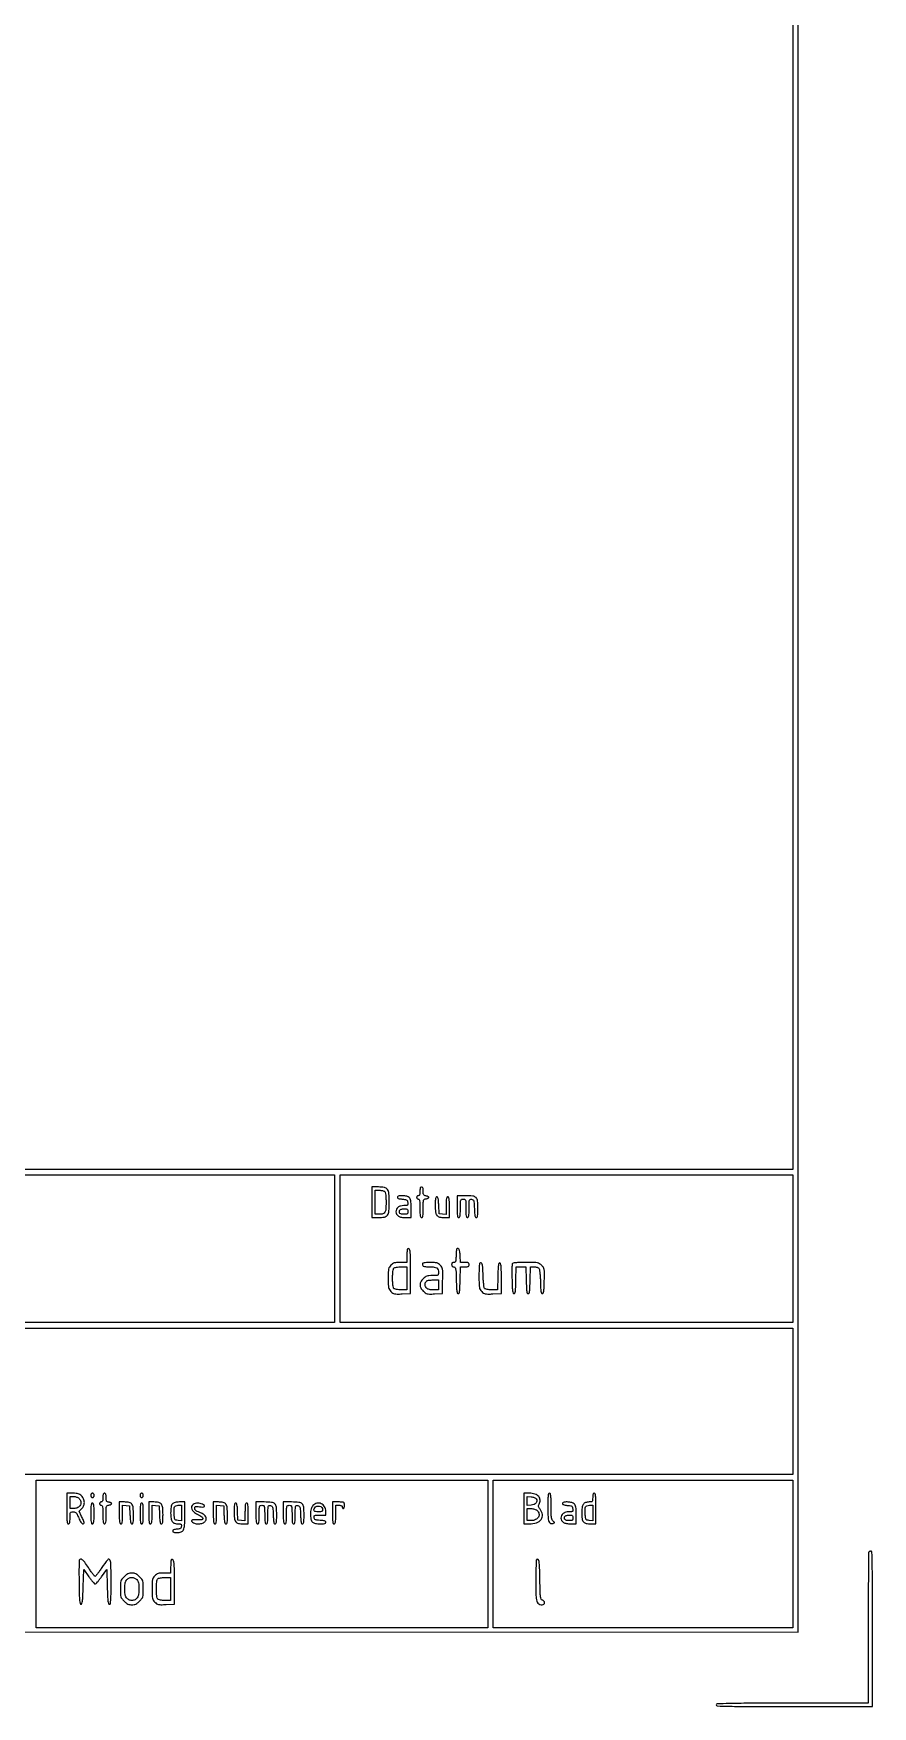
# Model space of a CAD drawing. Extents: x 188 to 3117, y 266 to 4408.
# Drawn here: x 2350 to 3117, y 266 to 1796 of the extents above; entities that cross this region are included whole.
import ezdxf

# ---------------------------------------------------------------- set-up
doc = ezdxf.new("R2010")
doc.units = 0

msp = doc.modelspace()

# ---------------------------------------------------------------- linework, layer by layer
for points in [[(255.463334, 4338.75, 0.090815), (255.267974, 4337.683939), (255.203633, 3749.926562, 0.000037), (255.180887, 3103.56216, 0.000022), (255.244718, 2336), (255.5, 334.5), (1652.25, 334.249643), (3049, 333.999286), (3049, 2336.999643), (3049, 4340), (1652.468615, 4340, 0.000034), (925.305903, 4339.95058, 0.00019), (535.49339, 4339.749691, 0.000004), (256.545748, 4339.497957, 0.311395)], [(2659, 727), (2659, 713), (2664.961045, 713, 0.048864), (2670.478367, 713.540491, 0.190611), (2673.306724, 715.361388, 0.13559), (2674.670573, 719.068253, 0.020757), (2675, 727, 0.020757), (2674.670573, 734.931747, 0.13559), (2673.306724, 738.638612, 0.190611), (2670.478367, 740.459509, 0.048864), (2664.961045, 741), (2659, 741)], [(2670.8, 736.8, -0.146158), (2671.314439, 735.847345, -0.020761), (2671.680233, 733.628101, -0.019946), (2671.922653, 730.67676, -0.010517), (2672, 727, -0.015013), (2671.809938, 720.671293, -0.113789), (2670.971089, 717.825488, -0.201985), (2669.186205, 716.44327, -0.065174), (2665.8, 716), (2662, 716), (2662, 727), (2662, 738), (2665.8, 738, -0.02863), (2667.342733, 737.911592, -0.030274), (2668.83625, 737.6475, -0.031761), (2670.084376, 737.262714, -0.106108)], [(2703, 737, -0.020272), (2702.923415, 735.111825, -0.069535), (2702.65625, 733.916667, -0.128937), (2702.184843, 733.249641, -0.176579), (2701.5, 733, 0.099038), (2700.927543, 732.885486, 0.097945), (2700.440625, 732.559375, 0.097945), (2700.114514, 732.072457, 0.099038), (2700, 731.5, 0.099038), (2700.114514, 730.927543, 0.097945), (2700.440625, 730.440625, 0.097945), (2700.927543, 730.114514, 0.099038), (2701.5, 730, -0.266366), (2702.25197, 729.568808, -0.088943), (2702.705882, 728.333333, -0.037256), (2702.942375, 725.980927, -0.00643), (2703, 721.5, 0.00643), (2703.057625, 717.019073, 0.037256), (2703.294118, 714.666667, 0.088943), (2703.74803, 713.431192, 0.266366), (2704.5, 713, 0.265363), (2705.251314, 713.428947, 0.089548), (2705.705535, 714.655596, 0.037523), (2705.942249, 716.991111, 0.0065), (2706, 721.433578, -0.004464), (2706.048823, 726.901504, -0.066027), (2706.33441, 728.794709, -0.199474), (2707.06747, 729.709873, -0.094603), (2708.531089, 730.183578, 0.03684), (2709.50017, 730.37802, 0.052031), (2710.318671, 730.700801, 0.064634), (2710.882451, 731.093737, 0.211319), (2711.062179, 731.5, 0.211319), (2710.882451, 731.906263, 0.064634), (2710.318671, 732.299199, 0.052031), (2709.50017, 732.62198, 0.03684), (2708.531089, 732.816422, -0.056217), (2707.157079, 733.147842, -0.172855), (2706.430975, 733.748746, -0.115715), (2706.08497, 734.841162, -0.019085), (2706, 737.066422, 0.020855), (2705.922789, 738.916753, 0.070341), (2705.654667, 740.094404, 0.129131), (2705.183014, 740.753461, 0.174954), (2704.5, 741, 0.176579), (2703.815157, 740.750359, 0.128937), (2703.34375, 740.083333, 0.069535), (2703.076585, 738.888175, 0.020272)], [(2682.495635, 731.992937, 0.274805), (2682.482153, 731.209385, 0.169267), (2683.198952, 730.58541, 0.061139), (2684.937835, 730.125071, 0.013605), (2688, 729.788537, -0.027082), (2689.909191, 729.526488, -0.121048), (2690.927733, 729.057537, -0.148807), (2691.500242, 728.22597, -0.048273), (2691.816422, 726.75, -0.036886), (2691.882564, 725.130594, -0.2249), (2691.509363, 724.405543, -0.149928), (2690.601753, 724.068715, -0.014431), (2688.22141, 724, 0.0682), (2685.308658, 723.600842, 0.098712), (2682.998519, 722.429794, 0.113296), (2681.526094, 720.606051, 0.113885), (2681, 718.326247, 0.133465), (2681.611238, 716.07716, 0.124954), (2683.287789, 714.380189, 0.091431), (2686.05539, 713.336949, 0.04456), (2689.828741, 713), (2695, 713), (2695, 721.345012, 0.00836), (2694.925671, 725.790333, 0.036876), (2694.645634, 728.39366, 0.065332), (2694.097352, 730.097353, 0.098669), (2693.171259, 731.345012, 0.128529), (2691.03538, 732.456726, 0.040932), (2687.457235, 732.969855, 0.038517), (2683.978404, 732.912874, 0.235159)], [(2692, 718.5, -0.050364), (2691.862817, 717.141538, -0.187449), (2691.405902, 716.431634, -0.135665), (2690.482797, 716.085616, -0.022241), (2688.559017, 716, -0.044226), (2686.203043, 716.208798, -0.132546), (2684.753484, 716.891832, -0.196391), (2684.168232, 718.018607, -0.114905), (2684.380002, 719.547887, -0.149295), (2684.847583, 720.146877, -0.067684), (2685.740618, 720.607751, -0.053047), (2686.973158, 720.903202, -0.03233), (2688.468615, 721, -0.021027), (2690.456439, 720.916366, -0.133774), (2691.396862, 720.573016, -0.189989), (2691.860538, 719.864153, -0.050984)], [(2717, 724.154988, 0.025456), (2717.309451, 718.080781, 0.13571), (2718.504236, 715.014678, 0.181091), (2720.903838, 713.47271, 0.053263), (2725.328741, 713), (2730, 713), (2730, 722.5, 0.005528), (2729.944052, 727.560229, 0.033635), (2729.710526, 730.166667, 0.080293), (2729.261374, 731.536487, 0.280451), (2728.5, 732, 0.259607), (2727.752424, 731.583798, 0.092985), (2727.296507, 730.406107, 0.039084), (2727.058496, 728.164794, 0.006917), (2727, 723.936642), (2727, 715.873283), (2723.75, 716.186642), (2720.5, 716.5), (2720.207936, 724.25, 0.008107), (2719.997597, 728.150002, 0.038015), (2719.67081, 730.370984, 0.079639), (2719.182699, 731.58943, 0.263568), (2718.457936, 732, 0.265708), (2717.73936, 731.589129, 0.087276), (2717.296461, 730.404774, 0.038564), (2717.059706, 728.19341, 0.007392)], [(2737, 723, 0.005163), (2737.055242, 717.649956, 0.032071), (2737.2875, 714.916667, 0.076301), (2737.73421, 713.47867, 0.286822), (2738.5, 713, 0.266366), (2739.25197, 713.431192, 0.088943), (2739.705882, 714.666667, 0.037256), (2739.942375, 717.019073, 0.00643), (2740, 721.5, -0.004059), (2740.045242, 727.072835, -0.067556), (2740.323529, 728.9, -0.226266), (2741.050108, 729.710115, -0.098988), (2742.5, 730, -0.098988), (2743.949892, 729.710115, -0.226266), (2744.676471, 728.9, -0.067556), (2744.954758, 727.072835, -0.004059), (2745, 721.5, 0.00643), (2745.057625, 717.019073, 0.037256), (2745.294118, 714.666667, 0.088943), (2745.74803, 713.431192, 0.266366), (2746.5, 713, 0.267407), (2747.252652, 713.43353, 0.088313), (2747.70624, 714.678258, 0.03698), (2747.942505, 717.04835, 0.006358), (2748, 721.569551, -0.003955), (2748.043577, 727.078376, -0.06269), (2748.306317, 728.928931, -0.238885), (2748.981923, 729.675964, -0.127601), (2750.25, 729.819551, -0.123847), (2751.501794, 729.308621, -0.163597), (2752.205319, 728.307408, -0.057846), (2752.558032, 726.284607, -0.00547), (2752.790442, 721.25, 0.007395), (2752.999898, 717.062734, 0.036079), (2753.323614, 714.712848, 0.076208), (2753.809206, 713.427231, 0.270719), (2754.540442, 713, 0.273088), (2755.265227, 713.427762, 0.083013), (2755.706275, 714.679374, 0.036525), (2755.941346, 717.019105, 0.006779), (2756, 721.345012, 0.023834), (2755.670572, 728.251947, 0.170598), (2754.288663, 731.239379, 0.175984), (2751.365683, 732.655636, 0.025703), (2744.671259, 733), (2737, 733)], [(2691.6875, 684.354167, 0.159817), (2691.416511, 683.818627, 0.011613), (2691.201953, 682.155078, 0.015309), (2691.050054, 680.117949, 0.010953), (2691, 677.833333), (2691, 672), (2684.954545, 672, 0.014876), (2681.630799, 671.901089, 0.055462), (2679.571824, 671.546992, 0.077107), (2678.008127, 670.820304, 0.049154), (2676.454545, 669.545455, 0.059895), (2675.089525, 667.807379, 0.086486), (2674.377962, 665.992019, 0.044271), (2674.069278, 663.260628, 0.006013), (2674, 657.5, 0.005979), (2674.069247, 651.70957, 0.044972), (2674.380158, 648.989303, 0.087676), (2675.101843, 647.175009, 0.058041), (2676.49667, 645.412421, 0.05006), (2678.186253, 644.031074, 0.093641), (2679.808168, 643.348039, 0.054244), (2682.108805, 643.109141, 0.008187), (2686.74667, 643.207876), (2694.5, 643.5), (2694.5, 663.916667, 0.003733), (2694.40593, 676.514611, 0.030465), (2693.969818, 682.253642, 0.144284), (2693.046452, 684.302868, 0.436492)], [(2736.6875, 684.354167, 0.159817), (2736.416511, 683.818627, 0.011613), (2736.201953, 682.155078, 0.015309), (2736.050054, 680.117949, 0.010953), (2736, 677.833333, -0.008863), (2735.940419, 674.472268, -0.073846), (2735.664286, 672.979167, -0.189156), (2735.058641, 672.266208, -0.123804), (2734, 672, 0.072254), (2733.126841, 671.873159, 0.124864), (2732.5, 671.5, 0.124864), (2732.126841, 670.873159, 0.072254), (2732, 670, 0.072129), (2732.125911, 669.131727, 0.123021), (2732.496153, 668.503907, 0.124385), (2733.114746, 668.128335, 0.074677), (2733.969221, 668, -0.222068), (2735.059138, 667.490819, -0.129481), (2735.684717, 666.159171, -0.0366), (2736.000522, 663.259443, -0.003099), (2736.219221, 655.75, 0.004167), (2736.424645, 649.178903, 0.026199), (2736.732743, 645.838463, 0.05719), (2737.20841, 644.040353, 0.308769), (2738, 643.5, 0.308769), (2738.79159, 644.040353, 0.05719), (2739.267257, 645.838463, 0.026199), (2739.575355, 649.178903, 0.004167), (2739.780779, 655.75), (2740.061558, 668), (2744.030779, 668, 0.017645), (2746.161445, 668.075215, 0.099368), (2747.253847, 668.375969, 0.183821), (2747.80537, 668.979419, 0.094501), (2748, 670, 0.09425), (2747.806004, 671.020019, 0.183634), (2747.255965, 671.623491, 0.099657), (2746.167287, 671.924565, 0.017789), (2744.047717, 672), (2740.095435, 672), (2739.797717, 678.170631, 0.021544), (2739.460747, 681.851532, 0.083105), (2738.784278, 684.036807, 0.244199), (2737.82472, 684.730196, 0.237341)], [(2691, 657.5), (2691, 647), (2685.7, 647, -0.020792), (2683.58293, 647.088075, -0.024856), (2681.604375, 647.3525, -0.024774), (2679.988067, 647.734527, -0.12661), (2679.2, 648.2, -0.143952), (2678.692187, 649.130743, -0.021302), (2678.324074, 651.263426, -0.020591), (2678.078848, 654.070231, -0.011493), (2678, 657.5, -0.011493), (2678.078848, 660.929769, -0.020591), (2678.324074, 663.736574, -0.021302), (2678.692187, 665.869257, -0.143952), (2679.2, 666.8, -0.12661), (2679.988067, 667.265473, -0.024774), (2681.604375, 667.6475, -0.024856), (2683.58293, 667.911925, -0.020792), (2685.7, 668), (2691, 668)], [(2705.5, 671, 0.204723), (2705.305169, 669.708332, 0.222525), (2706.111985, 668.734886, 0.088471), (2708.239378, 668.159085, 0.021965), (2711.859017, 668, -0.027977), (2715.987573, 667.76881, -0.114634), (2718.336561, 666.937489, -0.169939), (2719.574864, 665.360639, -0.082449), (2720, 662.8, -0.050626), (2719.830502, 661.130271, -0.229708), (2719.25206, 660.375517, -0.10877), (2717.997633, 660.057062, -0.007981), (2714.423077, 660, 0.017836), (2711.269105, 659.887456, 0.065063), (2709.311059, 659.487931, 0.079003), (2707.723798, 658.643544, 0.034718), (2705.923077, 657.076923, 0.069375), (2703.789549, 654.252091, 0.128783), (2703.077622, 651.489154, 0.128019), (2703.810053, 648.720552, 0.068135), (2705.967542, 645.878612, 0.034383), (2707.93299, 644.166365, 0.09852), (2709.555079, 643.379777, 0.064799), (2711.719783, 643.106255, 0.009172), (2716.217542, 643.205535), (2723.5, 643.5), (2723.781853, 655.263602, 0.003829), (2723.903414, 662.721564, 0.040554), (2723.683484, 665.75297, 0.094483), (2723.000816, 667.671269, 0.06386), (2721.577308, 669.513602, 0.049171), (2719.976531, 670.827089, 0.079807), (2718.380378, 671.558339, 0.054738), (2716.237312, 671.90628, 0.012897), (2712.604472, 672, 0.014374), (2710.074602, 671.927258, 0.02059), (2707.841878, 671.70625, 0.017088), (2706.058794, 671.392804, 0.205063)], [(2757.6875, 671.354167, 0.179993), (2757.411883, 670.751969, 0.004035), (2757.201953, 667.526101, 0.008588), (2757.049763, 663.69844, 0.005641), (2757, 659.287879, 0.004356), (2757.061483, 652.23068, 0.040173), (2757.359707, 649.18878, 0.088482), (2758.078898, 647.245936, 0.063676), (2759.49667, 645.412421, 0.05006), (2761.186253, 644.031074, 0.093641), (2762.808168, 643.348039, 0.054244), (2765.108805, 643.109141, 0.008187), (2769.74667, 643.207876), (2777.5, 643.5), (2777.5, 657.5, 0.003355), (2777.448523, 665.170942, 0.023333), (2777.223214, 668.916667, 0.051622), (2776.796286, 670.920784, 0.325229), (2776, 671.5, 0.308769), (2775.20841, 670.959647, 0.05719), (2774.732743, 669.161537, 0.026199), (2774.424645, 665.821097, 0.004167), (2774.219221, 659.25), (2773.938442, 647), (2768.591666, 647, -0.019967), (2766.352617, 647.089448, -0.030241), (2764.42278, 647.362032, -0.034002), (2762.929391, 647.773348, -0.136166), (2762.15821, 648.309368, -0.136953), (2761.716605, 649.296887, -0.008998), (2761.306799, 652.424023, -0.012511), (2760.974351, 656.222849, -0.008991), (2760.785765, 660.478014, 0.009543), (2760.489605, 666.997696, 0.05331), (2759.895279, 670.439382, 0.216884), (2758.932248, 671.571955, 0.316025)], [(2787.437266, 670.697115, 0.084981), (2787.247206, 669.744125, 0.002989), (2787.166813, 665.973737, 0.005473), (2787.147167, 661.502296, 0.003794), (2787.218651, 656.447115, 0.003877), (2787.424348, 649.471936, 0.024878), (2787.731054, 645.954744, 0.053628), (2788.203368, 644.056639, 0.314758), (2789, 643.5, 0.308769), (2789.79159, 644.040353, 0.05719), (2790.267257, 645.838463, 0.026199), (2790.575355, 649.178903, 0.004167), (2790.780779, 655.75), (2791.061558, 668), (2795.5, 668), (2799.938442, 668), (2800.219221, 655.75, 0.004167), (2800.424645, 649.178903, 0.026199), (2800.732743, 645.838463, 0.05719), (2801.20841, 644.040353, 0.308769), (2802, 643.5, 0.308769), (2802.79159, 644.040353, 0.05719), (2803.267257, 645.838463, 0.026199), (2803.575355, 649.178903, 0.004167), (2803.780779, 655.75), (2804.061558, 668), (2807.408334, 668, -0.035465), (2808.769225, 667.903351, -0.03636), (2810.091207, 667.615373, -0.038902), (2811.193341, 667.1943, -0.109274), (2811.84179, 666.690632, -0.137235), (2812.283425, 665.701577, -0.008905), (2812.693201, 662.55208, -0.012438), (2813.025654, 658.726978, -0.008927), (2813.214235, 654.440632, 0.004849), (2813.422409, 648.629912, 0.02908), (2813.735404, 645.621066, 0.06458), (2814.218404, 644.007086, 0.295974), (2815, 643.5, 0.302536), (2815.786539, 644.023861, 0.060867), (2816.265472, 645.727273, 0.027597), (2816.575085, 648.898568, 0.004487), (2816.780293, 655.083343, 0.003822), (2816.904033, 662.559835, 0.043735), (2816.673163, 665.494445, 0.09992), (2815.948312, 667.390763, 0.055335), (2814.39393, 669.333343, 0.05776), (2812.442727, 670.879213, 0.093646), (2810.474202, 671.637909, 0.041399), (2807.404557, 671.940853, 0.003905), (2799.832252, 672, 0.005344), (2794.033411, 671.938025, 0.020842), (2790.455129, 671.712109, 0.028647), (2788.183387, 671.340815, 0.251378)], [(2720, 651.5), (2720, 647), (2715.056704, 647, -0.019011), (2712.496001, 647.0974, -0.060566), (2710.820393, 647.431866, -0.086645), (2709.619978, 648.07348, -0.074152), (2708.632143, 649.114802, -0.085243), (2707.855449, 650.760597, -0.100342), (2707.733641, 652.477019, -0.105888), (2708.285016, 654.034952, -0.105195), (2709.427058, 655.234687, -0.102603), (2710.113947, 655.521802, -0.015835), (2711.580136, 655.758058, -0.017103), (2713.352717, 655.924983, -0.014118), (2715.25, 655.984687), (2720, 656)], [(2380, 447, 0.003355), (2380.051477, 439.329058, 0.023333), (2380.276786, 435.583333, 0.051622), (2380.703714, 433.579216, 0.325229), (2381.5, 433, 0.211442), (2382.215544, 433.316753, 0.118311), (2382.681818, 434.166667, 0.054498), (2382.933383, 435.752068, 0.01212), (2383, 438.5, -0.008182), (2383.057646, 442.022442, -0.110565), (2383.377999, 443.261716, -0.22901), (2384.134683, 443.833782, -0.049311), (2385.815986, 444, -0.074038), (2387.419659, 443.761225, -0.132755), (2388.540238, 443.059334, -0.075802), (2389.535288, 441.592116, -0.012925), (2390.911595, 438.5, 0.020367), (2391.887121, 436.393254, 0.028959), (2392.934119, 434.615625, 0.028571), (2393.918886, 433.312968, 0.220042), (2394.595609, 433, 0.203258), (2395.56374, 433.410522, 0.232727), (2395.869166, 434.359503, 0.070553), (2395.316289, 436.234038, 0.010336), (2393.594002, 439.814496), (2391.188004, 444.562505), (2393.594002, 446.705585, 0.111994), (2395.425929, 449.271247, 0.100616), (2396.064559, 452.480062, 0.097562), (2395.403121, 455.766518, 0.098386), (2393.545455, 458.545455, 0.047901), (2392.027486, 459.797446, 0.074196), (2390.497406, 460.528689, 0.056767), (2388.538136, 460.893902, 0.017721), (2385.545455, 461), (2380, 461)], [(2402, 459, 0.072314), (2402.111864, 458.230589, 0.08892), (2402.4375, 457.583333, 0.10214), (2402.924246, 457.153209, 0.130775), (2403.5, 457, 0.130775), (2404.075754, 457.153209, 0.10214), (2404.5625, 457.583333, 0.08892), (2404.888136, 458.230589, 0.072314), (2405, 459, 0.072314), (2404.888136, 459.769411, 0.08892), (2404.5625, 460.416667, 0.10214), (2404.075754, 460.846791, 0.130775), (2403.5, 461, 0.130775), (2402.924246, 460.846791, 0.10214), (2402.4375, 460.416667, 0.08892), (2402.111864, 459.769411, 0.072314)], [(2413, 457, -0.020272), (2412.923415, 455.111825, -0.069535), (2412.65625, 453.916667, -0.128937), (2412.184843, 453.249641, -0.176579), (2411.5, 453, 0.099038), (2410.927543, 452.885486, 0.097945), (2410.440625, 452.559375, 0.097945), (2410.114514, 452.072457, 0.099038), (2410, 451.5, 0.099038), (2410.114514, 450.927543, 0.097945), (2410.440625, 450.440625, 0.097945), (2410.927543, 450.114514, 0.099038), (2411.5, 450, -0.266366), (2412.25197, 449.568808, -0.088943), (2412.705882, 448.333333, -0.037256), (2412.942375, 445.980927, -0.00643), (2413, 441.5, 0.00643), (2413.057625, 437.019073, 0.037256), (2413.294118, 434.666667, 0.088943), (2413.74803, 433.431192, 0.266366), (2414.5, 433, 0.265363), (2415.251314, 433.428947, 0.089548), (2415.705535, 434.655596, 0.037523), (2415.942249, 436.991111, 0.0065), (2416, 441.433578, -0.004464), (2416.048823, 446.901504, -0.066027), (2416.33441, 448.794709, -0.199474), (2417.06747, 449.709873, -0.094603), (2418.531089, 450.183578, 0.03684), (2419.50017, 450.37802, 0.052031), (2420.318671, 450.700801, 0.064634), (2420.882451, 451.093737, 0.211319), (2421.062179, 451.5, 0.211319), (2420.882451, 451.906263, 0.064634), (2420.318671, 452.299199, 0.052031), (2419.50017, 452.62198, 0.03684), (2418.531089, 452.816422, -0.056217), (2417.157079, 453.147842, -0.172855), (2416.430975, 453.748746, -0.115715), (2416.08497, 454.841162, -0.019085), (2416, 457.066422, 0.020855), (2415.922789, 458.916753, 0.070341), (2415.654667, 460.094404, 0.129131), (2415.183014, 460.753461, 0.174954), (2414.5, 461, 0.176579), (2413.815157, 460.750359, 0.128937), (2413.34375, 460.083333, 0.069535), (2413.076585, 458.888175, 0.020272)], [(2447, 459, 0.072314), (2447.111864, 458.230589, 0.08892), (2447.4375, 457.583333, 0.10214), (2447.924246, 457.153209, 0.130775), (2448.5, 457, 0.130775), (2449.075754, 457.153209, 0.10214), (2449.5625, 457.583333, 0.08892), (2449.888136, 458.230589, 0.072314), (2450, 459, 0.072314), (2449.888136, 459.769411, 0.08892), (2449.5625, 460.416667, 0.10214), (2449.075754, 460.846791, 0.130775), (2448.5, 461, 0.130775), (2447.924246, 460.846791, 0.10214), (2447.4375, 460.416667, 0.08892), (2447.111864, 459.769411, 0.072314)], [(2798, 447), (2798, 433), (2803.065741, 433, 0.080583), (2809.591655, 434.058626, 0.154046), (2813.848229, 437.144758, 0.195323), (2814.979389, 441.538236, 0.133972), (2812.949675, 446.336849, -0.02831), (2811.973402, 447.733942, -0.084663), (2811.537802, 448.810806, -0.109492), (2811.540441, 449.805689, -0.067761), (2811.949675, 450.905966, 0.127343), (2812.884553, 454.758341, 0.176742), (2811.627373, 458.047138, 0.14127), (2808.224833, 460.252718, 0.073742), (2803.185549, 461), (2798, 461)], [(2820, 448.122445, 0.009408), (2820.166432, 439.278014, 0.068824), (2820.902511, 435.11638, 0.219757), (2822.40603, 433.486621, 0.193054), (2824.737265, 433.459544, 0.018024), (2825.796617, 433.914747, 0.288218), (2825.997331, 434.229491, 0.227452), (2825.821439, 434.602299, 0.011971), (2824.75, 435.431663, -0.142994), (2823.824122, 436.644683, -0.059645), (2823.31258, 438.658648, -0.028), (2823.059658, 442.08869, -0.004405), (2823, 448.860243, 0.004013), (2822.947095, 455.451419, 0.026728), (2822.71911, 458.726707, 0.061618), (2822.283037, 460.46332, 0.309801), (2821.5, 461, 0.316356), (2820.711536, 460.445649, 0.057378), (2820.27912, 458.603741, 0.025271), (2820.052287, 455.141806, 0.003724)], [(2861, 457, -0.015763), (2860.921218, 454.501736, -0.15969), (2860.540937, 453.548953, -0.195426), (2859.705359, 453.105034, -0.025597), (2857.654988, 453, 0.088262), (2854.47405, 452.434082, 0.161222), (2852.432287, 450.810404, 0.112994), (2851.322383, 447.809394, 0.032314), (2851, 442.826247, 0.034449), (2851.353412, 437.702892, 0.142288), (2852.607877, 434.896973, 0.16656), (2855.040794, 433.446514, 0.051926), (2859.328741, 433), (2864, 433), (2864, 447, 0.003355), (2863.948523, 454.670942, 0.023333), (2863.723214, 458.416667, 0.051622), (2863.296286, 460.420784, 0.325229), (2862.5, 461, 0.176579), (2861.815157, 460.750359, 0.128937), (2861.34375, 460.083333, 0.069535), (2861.076585, 458.888175, 0.020272)], [(2391.171259, 456.345012, -0.156805), (2392.824488, 453.485219, -0.174181), (2392.406705, 450.334283, -0.154058), (2389.981958, 447.895126, -0.121251), (2386.345012, 447), (2383, 447), (2383, 452.5), (2383, 458), (2386.171259, 458, -0.045025), (2387.519597, 457.878334, -0.034931), (2388.948154, 457.513847, -0.035911), (2390.242366, 456.979679, -0.068189)], [(2402, 442.5, 0.005528), (2402.055948, 437.439771, 0.033635), (2402.289474, 434.833333, 0.080293), (2402.738626, 433.463513, 0.280451), (2403.5, 433, 0.280451), (2404.261374, 433.463513, 0.080293), (2404.710526, 434.833333, 0.033635), (2404.944052, 437.439771, 0.005528), (2405, 442.5, 0.005528), (2404.944052, 447.560229, 0.033635), (2404.710526, 450.166667, 0.080293), (2404.261374, 451.536487, 0.280451), (2403.5, 452, 0.280451), (2402.738626, 451.536487, 0.080293), (2402.289474, 450.166667, 0.033635), (2402.055948, 447.560229, 0.005528)], [(2428, 443, 0.005163), (2428.055242, 437.649956, 0.032071), (2428.2875, 434.916667, 0.076301), (2428.73421, 433.47867, 0.286822), (2429.5, 433, 0.267315), (2430.252591, 433.433322, 0.088369), (2430.706209, 434.677226, 0.037004), (2430.942493, 437.045743, 0.006364), (2431, 441.563358), (2431, 450.126717), (2434.25, 449.813358), (2437.5, 449.5), (2437.790442, 441.25, 0.007395), (2437.999898, 437.062734, 0.036079), (2438.323614, 434.712848, 0.076208), (2438.809206, 433.427231, 0.270719), (2439.540442, 433, 0.273088), (2440.265227, 433.427762, 0.083013), (2440.706275, 434.679374, 0.036525), (2440.941346, 437.019105, 0.006779), (2441, 441.345012, 0.022945), (2440.704435, 447.782282, 0.13295), (2439.529187, 450.941788, 0.185851), (2437.139512, 452.517092, 0.053881), (2432.671259, 453), (2428, 453)], [(2447, 442.5, 0.005528), (2447.055948, 437.439771, 0.033635), (2447.289474, 434.833333, 0.080293), (2447.738626, 433.463513, 0.280451), (2448.5, 433, 0.280451), (2449.261374, 433.463513, 0.080293), (2449.710526, 434.833333, 0.033635), (2449.944052, 437.439771, 0.005528), (2450, 442.5, 0.005528), (2449.944052, 447.560229, 0.033635), (2449.710526, 450.166667, 0.080293), (2449.261374, 451.536487, 0.280451), (2448.5, 452, 0.280451), (2447.738626, 451.536487, 0.080293), (2447.289474, 450.166667, 0.033635), (2447.055948, 447.560229, 0.005528)], [(2455, 443, 0.005163), (2455.055242, 437.649956, 0.032071), (2455.2875, 434.916667, 0.076301), (2455.73421, 433.47867, 0.286822), (2456.5, 433, 0.267315), (2457.252591, 433.433322, 0.088369), (2457.706209, 434.677226, 0.037004), (2457.942493, 437.045743, 0.006364), (2458, 441.563358), (2458, 450.126717), (2461.25, 449.813358), (2464.5, 449.5), (2464.790442, 441.25, 0.007395), (2464.999898, 437.062734, 0.036079), (2465.323614, 434.712848, 0.076208), (2465.809206, 433.427231, 0.270719), (2466.540442, 433, 0.273088), (2467.265227, 433.427762, 0.083013), (2467.706275, 434.679374, 0.036525), (2467.941346, 437.019105, 0.006779), (2468, 441.345012, 0.022945), (2467.704435, 447.782282, 0.13295), (2466.529187, 450.941788, 0.185851), (2464.139512, 452.517092, 0.053881), (2459.671259, 453), (2455, 453)], [(2476.654988, 451.171259, 0.087787), (2475.891713, 449.955006, 0.047419), (2475.383655, 448.255867, 0.034526), (2475.090309, 445.954003, 0.014434), (2475, 442.826247, 0.034151), (2475.331185, 437.983134, 0.119446), (2476.467549, 435.090445, 0.16182), (2478.570169, 433.531959, 0.079415), (2481.898292, 433, -0.02174), (2483.683571, 432.922341, -0.143312), (2484.507862, 432.601083, -0.211987), (2484.85708, 431.956788, -0.055051), (2484.819551, 430.75, -0.078602), (2484.469652, 429.610647, -0.139488), (2483.818101, 428.885558, -0.09543), (2482.691871, 428.447055, -0.024614), (2480.75, 428.189635, 0.051982), (2477.701669, 427.614604, 0.339806), (2476.847491, 426.431559, 0.345747), (2477.772809, 425.322987, 0.052422), (2480.845012, 425, 0.086433), (2484.706711, 425.672582, 0.20307), (2486.815722, 427.619939, 0.094815), (2487.78745, 431.670112, 0.011602), (2488, 440.828741), (2488, 453), (2483.154988, 453, 0.022266), (2480.837142, 452.896729, 0.046334), (2479.059639, 452.570242, 0.059852), (2477.696753, 452.003929, 0.080637)], [(2485, 442.936642), (2485, 435.873283), (2481.75, 436.186642, -0.037941), (2479.774601, 436.529732, -0.193524), (2478.891391, 437.173875, -0.115791), (2478.458449, 438.447037, -0.010069), (2478.193204, 441.880801, -0.015694), (2478.077498, 446.405064, -0.107774), (2478.56157, 448.564334, -0.205013), (2479.755543, 449.635249, -0.081856), (2481.968615, 450), (2485, 450)], [(2495.59616, 450.693972, 0.154537), (2494.165834, 448.743642, 0.18711), (2494.264552, 446.491976, 0.118076), (2496.08139, 444.096187, 0.048118), (2499.5, 441.803532, -0.020412), (2503.651568, 439.340819, -0.26701), (2504.436439, 437.806075, -0.378802), (2503.439243, 436.78449, -0.028696), (2499.25, 436.717863, 0.021193), (2495.793998, 436.714735, 0.160601), (2494.289554, 436.145422, 0.453718), (2494.254747, 435.245616, 0.066643), (2495.934259, 434.035184, 0.09683), (2499.128177, 433.053, 0.080457), (2502.683219, 433.249753, 0.08807), (2505.706833, 434.498087, 0.16065), (2507.378765, 436.544662, 0.143691), (2507.534862, 438.468049, 0.125239), (2506.646963, 440.289237, 0.086794), (2504.644237, 441.9585, 0.039238), (2501.547165, 443.428837, -0.020642), (2499.372794, 444.363791, -0.061938), (2498.01511, 445.236102, -0.096829), (2497.265117, 446.157996, -0.123087), (2497, 447.218632, -0.083195), (2497.183922, 448.316348, -0.236729), (2497.72282, 448.842973, -0.101266), (2498.841915, 448.963331, -0.010378), (2501.5, 448.655054, 0.026158), (2504.500059, 448.402721, 0.1935), (2505.821319, 448.886019, 0.449758), (2505.814835, 449.756044, 0.056721), (2504.065741, 450.964816, 0.069501), (2501.965707, 451.737623, 0.061529), (2499.643453, 451.949382, 0.063543), (2497.416188, 451.592499, 0.086609)], [(2514, 443, 0.005163), (2514.055242, 437.649956, 0.032071), (2514.2875, 434.916667, 0.076301), (2514.73421, 433.47867, 0.286822), (2515.5, 433, 0.267315), (2516.252591, 433.433322, 0.088369), (2516.706209, 434.677226, 0.037004), (2516.942493, 437.045743, 0.006364), (2517, 441.563358), (2517, 450.126717), (2520.25, 449.813358), (2523.5, 449.5), (2523.790442, 441.25, 0.007395), (2523.999898, 437.062734, 0.036079), (2524.323614, 434.712848, 0.076208), (2524.809206, 433.427231, 0.270719), (2525.540442, 433, 0.273088), (2526.265227, 433.427762, 0.083013), (2526.706275, 434.679374, 0.036525), (2526.941346, 437.019105, 0.006779), (2527, 441.345012, 0.022945), (2526.704435, 447.782282, 0.13295), (2525.529187, 450.941788, 0.185851), (2523.139512, 452.517092, 0.053881), (2518.671259, 453), (2514, 453)], [(2533, 444.154988, 0.025456), (2533.309451, 438.080781, 0.13571), (2534.504236, 435.014678, 0.181091), (2536.903838, 433.47271, 0.053263), (2541.328741, 433), (2546, 433), (2546, 442.5, 0.005528), (2545.944052, 447.560229, 0.033635), (2545.710526, 450.166667, 0.080293), (2545.261374, 451.536487, 0.280451), (2544.5, 452, 0.259607), (2543.752424, 451.583798, 0.092985), (2543.296507, 450.406107, 0.039084), (2543.058496, 448.164794, 0.006917), (2543, 443.936642), (2543, 435.873283), (2539.75, 436.186642), (2536.5, 436.5), (2536.207936, 444.25, 0.008107), (2535.997597, 448.150002, 0.038015), (2535.67081, 450.370984, 0.079639), (2535.182699, 451.58943, 0.263568), (2534.457936, 452, 0.265708), (2533.73936, 451.589129, 0.087276), (2533.296461, 450.404774, 0.038564), (2533.059706, 448.19341, 0.007392)], [(2553, 443, 0.005163), (2553.055242, 437.649956, 0.032071), (2553.2875, 434.916667, 0.076301), (2553.73421, 433.47867, 0.286822), (2554.5, 433, 0.266366), (2555.25197, 433.431192, 0.088943), (2555.705882, 434.666667, 0.037256), (2555.942375, 437.019073, 0.00643), (2556, 441.5, -0.004059), (2556.045242, 447.072835, -0.067556), (2556.323529, 448.9, -0.226266), (2557.050108, 449.710115, -0.098988), (2558.5, 450, -0.098988), (2559.949892, 449.710115, -0.226266), (2560.676471, 448.9, -0.067556), (2560.954758, 447.072835, -0.004059), (2561, 441.5, 0.00643), (2561.057625, 437.019073, 0.037256), (2561.294118, 434.666667, 0.088943), (2561.74803, 433.431192, 0.266366), (2562.5, 433, 0.267407), (2563.252652, 433.43353, 0.088313), (2563.70624, 434.678258, 0.03698), (2563.942505, 437.04835, 0.006358), (2564, 441.569551, -0.003955), (2564.043577, 447.078376, -0.06269), (2564.306317, 448.928931, -0.238885), (2564.981923, 449.675964, -0.127601), (2566.25, 449.819551, -0.123847), (2567.501794, 449.308621, -0.163597), (2568.205319, 448.307408, -0.057846), (2568.558032, 446.284607, -0.00547), (2568.790442, 441.25, 0.007395), (2568.999898, 437.062734, 0.036079), (2569.323614, 434.712848, 0.076208), (2569.809206, 433.427231, 0.270719), (2570.540442, 433, 0.273088), (2571.265227, 433.427762, 0.083013), (2571.706275, 434.679374, 0.036525), (2571.941346, 437.019105, 0.006779), (2572, 441.345012, 0.023834), (2571.670572, 448.251947, 0.170598), (2570.288663, 451.239379, 0.175984), (2567.365683, 452.655636, 0.025703), (2560.671259, 453), (2553, 453)], [(2578, 443, 0.005163), (2578.055242, 437.649956, 0.032071), (2578.2875, 434.916667, 0.076301), (2578.73421, 433.47867, 0.286822), (2579.5, 433, 0.266366), (2580.25197, 433.431192, 0.088943), (2580.705882, 434.666667, 0.037256), (2580.942375, 437.019073, 0.00643), (2581, 441.5, -0.004059), (2581.045242, 447.072835, -0.067556), (2581.323529, 448.9, -0.226266), (2582.050108, 449.710115, -0.098988), (2583.5, 450, -0.098988), (2584.949892, 449.710115, -0.226266), (2585.676471, 448.9, -0.067556), (2585.954758, 447.072835, -0.004059), (2586, 441.5, 0.00643), (2586.057625, 437.019073, 0.037256), (2586.294118, 434.666667, 0.088943), (2586.74803, 433.431192, 0.266366), (2587.5, 433, 0.267407), (2588.252652, 433.43353, 0.088313), (2588.70624, 434.678258, 0.03698), (2588.942505, 437.04835, 0.006358), (2589, 441.569551, -0.003955), (2589.043577, 447.078376, -0.06269), (2589.306317, 448.928931, -0.238885), (2589.981923, 449.675964, -0.127601), (2591.25, 449.819551, -0.123847), (2592.501794, 449.308621, -0.163597), (2593.205319, 448.307408, -0.057846), (2593.558032, 446.284607, -0.00547), (2593.790442, 441.25, 0.007395), (2593.999898, 437.062734, 0.036079), (2594.323614, 434.712848, 0.076208), (2594.809206, 433.427231, 0.270719), (2595.540442, 433, 0.273088), (2596.265227, 433.427762, 0.083013), (2596.706275, 434.679374, 0.036525), (2596.941346, 437.019105, 0.006779), (2597, 441.345012, 0.023834), (2596.670572, 448.251947, 0.170598), (2595.288663, 451.239379, 0.175984), (2592.365683, 452.655636, 0.025703), (2585.671259, 453), (2578, 453)], [(2605.174314, 449.685549, 0.12821), (2603.498228, 446.611353, 0.055342), (2602.872332, 441.952948, 0.055623), (2603.276095, 437.384094, 0.160343), (2604.828741, 434.654988, 0.138586), (2607.416887, 433.372221, 0.04195), (2611.820641, 432.926468, 0.041032), (2615.917465, 433.193102, 0.371782), (2617, 434.44774, 0.220508), (2616.683785, 435.129891, 0.095515), (2615.79122, 435.631741, 0.05124), (2614.22247, 435.981491, 0.014867), (2611.75, 436.19774, -0.012454), (2608.791678, 436.442108, -0.080768), (2607.354483, 436.837558, -0.159278), (2606.585982, 437.547197, -0.092315), (2606.180449, 438.75, -0.084031), (2606.213971, 440.010436, -0.247805), (2606.742044, 440.663348, -0.093684), (2608.020869, 440.946727, -0.007812), (2611.430449, 441), (2617, 441), (2617, 444.5, 0.133072), (2615.855931, 448.722559, 0.158397), (2612.786389, 451.455386, 0.164898), (2608.796826, 451.800917, 0.145041)], [(2614, 445.964816, -0.09904), (2613.800592, 444.967989, -0.181798), (2613.241047, 444.372801, -0.096927), (2612.135985, 444.074881, -0.017523), (2610, 444, -0.037726), (2607.525647, 444.18696, -0.173709), (2606.280185, 444.859004, -0.256521), (2606.019021, 445.975516, -0.079265), (2606.765313, 447.600056, -0.161984), (2608.642379, 449.059223, -0.141406), (2611.135041, 449.205604, -0.151872), (2613.198635, 448.013817, -0.188595)], [(2623, 443, 0.005163), (2623.055242, 437.649956, 0.032071), (2623.2875, 434.916667, 0.076301), (2623.73421, 433.47867, 0.286822), (2624.5, 433, 0.266366), (2625.25197, 433.431192, 0.088943), (2625.705882, 434.666667, 0.037256), (2625.942375, 437.019073, 0.00643), (2626, 441.5), (2626, 450), (2629, 450, -0.033607), (2630.322075, 449.911037, -0.082504), (2631.25, 449.625, -0.12651), (2631.797909, 449.148955, -0.152103), (2632, 448.5, 0.064853), (2632.074694, 447.926543, 0.082425), (2632.29375, 447.440625, 0.098894), (2632.618646, 447.115568, 0.148195), (2633, 447, 0.254951), (2633.384262, 447.209557, 0.06271), (2633.70625, 447.88125, 0.048861), (2633.927234, 448.850749, 0.031626), (2634, 450, 0.041432), (2633.847929, 451.83205, 0.230406), (2633.291667, 452.613636, 0.11737), (2632.082489, 452.942664, 0.008002), (2628.5, 453), (2623, 453)], [(2809.393608, 455.75, -0.145218), (2809.925789, 453.835802, -0.17402), (2809.267307, 452.09611, -0.128567), (2807.414415, 450.804849, -0.067113), (2804.648723, 450.189635), (2801, 449.879269), (2801, 454), (2801, 458.120731), (2804.648723, 457.810365, -0.037715), (2806.178458, 457.563103, -0.043531), (2807.579057, 457.094831, -0.0486), (2808.705108, 456.46971, -0.102178)], [(2810.171259, 445.345012, -0.155008), (2811.883109, 442.407647, -0.186657), (2811.411941, 439.268225, -0.156405), (2808.795296, 436.867136, -0.108465), (2804.845012, 436), (2801, 436), (2801, 441.5), (2801, 447), (2804.671259, 447, -0.039528), (2806.211041, 446.87808, -0.033577), (2807.801279, 446.513847, -0.03494), (2809.209461, 445.980359, -0.076039)], [(2833.495635, 451.992937, 0.274805), (2833.482153, 451.209385, 0.169267), (2834.198952, 450.58541, 0.061139), (2835.937835, 450.125071, 0.013605), (2839, 449.788537, -0.027082), (2840.909191, 449.526488, -0.121048), (2841.927733, 449.057537, -0.148807), (2842.500242, 448.22597, -0.048273), (2842.816422, 446.75, -0.036886), (2842.882564, 445.130594, -0.2249), (2842.509363, 444.405543, -0.149928), (2841.601753, 444.068715, -0.014431), (2839.22141, 444, 0.0682), (2836.308658, 443.600842, 0.098712), (2833.998519, 442.429794, 0.113296), (2832.526094, 440.606051, 0.113885), (2832, 438.326247, 0.133465), (2832.611238, 436.07716, 0.124954), (2834.287789, 434.380189, 0.091431), (2837.05539, 433.336949, 0.04456), (2840.828741, 433), (2846, 433), (2846, 441.345012, 0.00836), (2845.925671, 445.790333, 0.036876), (2845.645634, 448.39366, 0.065332), (2845.097352, 450.097353, 0.098669), (2844.171259, 451.345012, 0.128529), (2842.03538, 452.456726, 0.040932), (2838.457235, 452.969855, 0.038517), (2834.978404, 452.912874, 0.235159)], [(2861, 442.936642), (2861, 435.873283), (2857.75, 436.186642, -0.037941), (2855.774601, 436.529732, -0.193524), (2854.891391, 437.173875, -0.115791), (2854.458449, 438.447037, -0.010069), (2854.193204, 441.880801, -0.015694), (2854.077498, 446.405064, -0.107774), (2854.56157, 448.564334, -0.205013), (2855.755543, 449.635249, -0.081856), (2857.968615, 450), (2861, 450)], [(2843, 438.5, -0.050364), (2842.862817, 437.141538, -0.187449), (2842.405902, 436.431634, -0.135665), (2841.482797, 436.085616, -0.022241), (2839.559017, 436, -0.044226), (2837.203043, 436.208798, -0.132546), (2835.753484, 436.891832, -0.196391), (2835.168232, 438.018607, -0.114905), (2835.380002, 439.547887, -0.149295), (2835.847583, 440.146877, -0.067684), (2836.740618, 440.607751, -0.053047), (2837.973158, 440.903202, -0.03233), (2839.468615, 441, -0.021027), (2841.456439, 440.916366, -0.133774), (2842.396862, 440.573016, -0.189989), (2842.860538, 439.864153, -0.050984)], [(2391.44625, 399.720526, 0.087752), (2391.25512, 398.7339, 0.00144), (2391.179503, 393.097431, 0.003693), (2391.1588, 386.524918, 0.002438), (2391.227635, 378.970526, 0.002326), (2391.428303, 368.205922, 0.016873), (2391.723231, 363.040482, 0.031103), (2392.165481, 360.171845, 0.352513), (2393, 359.5, 0.332983), (2393.820863, 360.114839, 0.039905), (2394.312303, 362.47504, 0.020412), (2394.675796, 366.756375, 0.003086), (2395, 375.350239), (2395.5, 391.200479), (2400.24455, 384.600239, 0.009424), (2402.1359, 382.071117, 0.014044), (2403.89234, 379.93882, 0.009004), (2405.417111, 378.252528, 0.207308), (2406, 378, 0.207308), (2406.582889, 378.252528, 0.009004), (2408.10766, 379.93882, 0.014044), (2409.8641, 382.071117, 0.009424), (2411.75545, 384.600239), (2416.5, 391.200479), (2417, 375.350239, 0.003086), (2417.324204, 366.756375, 0.020412), (2417.687697, 362.47504, 0.039905), (2418.179137, 360.114839, 0.332983), (2419, 359.5, 0.358772), (2419.833226, 360.186204, 0.029967), (2420.231695, 363.164384, 0.01615), (2420.451416, 368.547768, 0.002124), (2420.5, 379.986305, 0.003471), (2420.383847, 396.715894, 0.140949), (2419.337856, 400.171339, 0.515259), (2417.395795, 400.259265, 0.017356), (2412.094701, 392.985194, -0.006736), (2409.962336, 389.924716, -0.010417), (2408.030694, 387.345651, -0.005066), (2406.34568, 385.235339, -0.225421), (2405.850206, 385, -0.228237), (2405.357951, 385.23705, -0.005207), (2403.713719, 387.343384, -0.010609), (2401.83046, 389.919951, -0.006857), (2399.755505, 392.977478, 0.012263), (2396.350934, 397.879331, 0.064462), (2394.09608, 400.25017, 0.217163), (2392.57024, 400.646345, 0.263544)], [(2475.6875, 400.354167, 0.159817), (2475.416511, 399.818627, 0.011613), (2475.201953, 398.155078, 0.015309), (2475.050054, 396.117949, 0.010953), (2475, 393.833333), (2475, 388), (2468.954545, 388, 0.014876), (2465.630799, 387.901089, 0.055462), (2463.571824, 387.546992, 0.077107), (2462.008127, 386.820304, 0.049154), (2460.454545, 385.545455, 0.059895), (2459.089525, 383.807379, 0.086486), (2458.377962, 381.992019, 0.044271), (2458.069278, 379.260628, 0.006013), (2458, 373.5, 0.005979), (2458.069247, 367.70957, 0.044972), (2458.380158, 364.989303, 0.087676), (2459.101843, 363.175009, 0.058041), (2460.49667, 361.412421, 0.05006), (2462.186253, 360.031074, 0.093641), (2463.808168, 359.348039, 0.054244), (2466.108805, 359.109141, 0.008187), (2470.74667, 359.207876), (2478.5, 359.5), (2478.5, 379.916667, 0.003733), (2478.40593, 392.514611, 0.030465), (2477.969818, 398.253642, 0.144284), (2477.046452, 400.302868, 0.436492)], [(2809.6875, 400.354167, 0.187989), (2809.409196, 399.720368, 0.001658), (2809.201953, 394.381856, 0.00543), (2809.049628, 388.197702, 0.003442), (2809, 380.988321, 0.002365), (2809.051962, 370.002138, 0.020062), (2809.296628, 365.071221, 0.047044), (2809.81415, 362.286004, 0.140284), (2810.828741, 360.654988, 0.082719), (2812.794312, 359.393724, 0.111061), (2814.868316, 359.007258, 0.1641), (2816.384813, 359.582043, 0.22446), (2817, 360.883369, 0.09717), (2816.851188, 361.641866, 0.075525), (2816.41924, 362.36537, 0.073555), (2815.7784, 362.944618, 0.083276), (2815.022944, 363.283749, -0.227352), (2813.890711, 364.243006, -0.075543), (2813.294988, 366.395404, -0.024103), (2812.987176, 370.72246, -0.00197), (2812.772944, 382.067916, 0.004434), (2812.506702, 393.248799, 0.033633), (2811.980913, 398.493627, 0.154716), (2811.027539, 400.351322, 0.415458)], [(3113.666667, 407.333333, 0.196289), (3113.393145, 406.682311, 0.000127), (3113.195833, 386.642708, 0.001491), (3113.047965, 364.273032, 0.000907), (3113, 337.833333), (3113, 269), (3043.5, 269, 0.000555), (3003.56878, 268.955665, 0.00484), (2985.833333, 268.744604, 0.003442), (2974.900918, 268.433341, 0.403898), (2974, 267.5, 0.404284), (2974.903694, 266.565028, 0.003261), (2986.166667, 266.255245, 0.004705), (3004.405973, 266.044286, 0.000539), (3045.5, 266), (3117, 266), (3117, 337, 0.000637), (3116.951482, 375.100647, 0.004058), (3116.745305, 394.4375, 0.001831), (3116.458242, 407.228819, 0.40659), (3115.666667, 408, 0.043841), (3115.107256, 407.950855, 0.036641), (3114.529167, 407.804167, 0.038133), (3114.017599, 407.589097, 0.077955)], [(2432.4, 384.6, 0.028214), (2430.390094, 382.349501, 0.094112), (2429.470779, 380.604603, 0.065385), (2429.086981, 378.322934, 0.009017), (2429, 373.5, 0.009017), (2429.086981, 368.677066, 0.065385), (2429.470779, 366.395397, 0.094112), (2430.390094, 364.650499, 0.028214), (2432.4, 362.4, 0.025976), (2434.262002, 360.722031, 0.058796), (2435.862599, 359.709459, 0.067328), (2437.51242, 359.177061, 0.044454), (2439.5, 359, 0.044454), (2441.48758, 359.177061, 0.067328), (2443.137401, 359.709459, 0.058796), (2444.737998, 360.722031, 0.025976), (2446.6, 362.4, 0.028214), (2448.609906, 364.650499, 0.094112), (2449.529221, 366.395397, 0.065385), (2449.913019, 368.677066, 0.009017), (2450, 373.5, 0.009017), (2449.913019, 378.322934, 0.065385), (2449.529221, 380.604603, 0.094112), (2448.609906, 382.349501, 0.028214), (2446.6, 384.6, 0.025976), (2444.737998, 386.277969, 0.058796), (2443.137401, 387.290541, 0.067328), (2441.48758, 387.822939, 0.044454), (2439.5, 388, 0.044454), (2437.51242, 387.822939, 0.067328), (2435.862599, 387.290541, 0.058796), (2434.262002, 386.277969, 0.025976)], [(2444, 382, -0.071778), (2444.991436, 380.674186, -0.067022), (2445.596154, 379.091346, -0.044575), (2445.910171, 376.89484, -0.013228), (2446, 373.5, -0.038487), (2445.632031, 368.726704, -0.100444), (2444.444135, 365.513321, -0.141893), (2442.401173, 363.668101, -0.113656), (2439.5, 363, -0.113656), (2436.598827, 363.668101, -0.141893), (2434.555865, 365.513321, -0.100444), (2433.367969, 368.726704, -0.038487), (2433, 373.5, -0.038487), (2433.367969, 378.273296, -0.100444), (2434.555865, 381.486679, -0.141893), (2436.598827, 383.331899, -0.113656), (2439.5, 384, -0.065559), (2440.603108, 383.854738, -0.03911), (2441.853125, 383.4125, -0.038504), (2443.050827, 382.765647, -0.053359)], [(2475, 373.5), (2475, 363), (2469.7, 363, -0.020792), (2467.58293, 363.088075, -0.024856), (2465.604375, 363.3525, -0.024774), (2463.988067, 363.734527, -0.12661), (2463.2, 364.2, -0.143952), (2462.692187, 365.130743, -0.021302), (2462.324074, 367.263426, -0.020591), (2462.078848, 370.070231, -0.011493), (2462, 373.5, -0.011493), (2462.078848, 376.929769, -0.020591), (2462.324074, 379.736574, -0.021302), (2462.692187, 381.869257, -0.143952), (2463.2, 382.8, -0.12661), (2463.988067, 383.265473, -0.024774), (2465.604375, 383.6475, -0.024856), (2467.58293, 383.911925, -0.020792), (2469.7, 384), (2475, 384)]]:
    msp.add_lwpolyline(points, format="xyb", close=True)
for points in [[(3044, 2504.5), (3044, 757), (1652, 757), (260, 757), (260, 2504.5), (260, 4252), (1652, 4252), (3044, 4252)], [(2625, 684.5), (2625, 617), (2265.5, 617), (1906, 617), (1906, 684.5), (1906, 752), (2265.5, 752), (2625, 752)], [(3044, 684.5), (3044, 617), (2837, 617), (2630, 617), (2630, 684.5), (2630, 752), (2837, 752), (3044, 752)], [(3044, 545), (3044, 478), (2147, 478), (1250, 478), (1250, 545), (1250, 612), (2147, 612), (3044, 612)], [(2765, 405.5), (2765, 338), (2558.5, 338), (2352, 338), (2352, 405.5), (2352, 473), (2558.5, 473), (2765, 473)], [(3044, 405.5), (3044, 338), (2907, 338), (2770, 338), (2770, 405.5), (2770, 473), (2907, 473), (3044, 473)]]:
    msp.add_lwpolyline(points, close=True)

doc.saveas('drawing.dxf')
